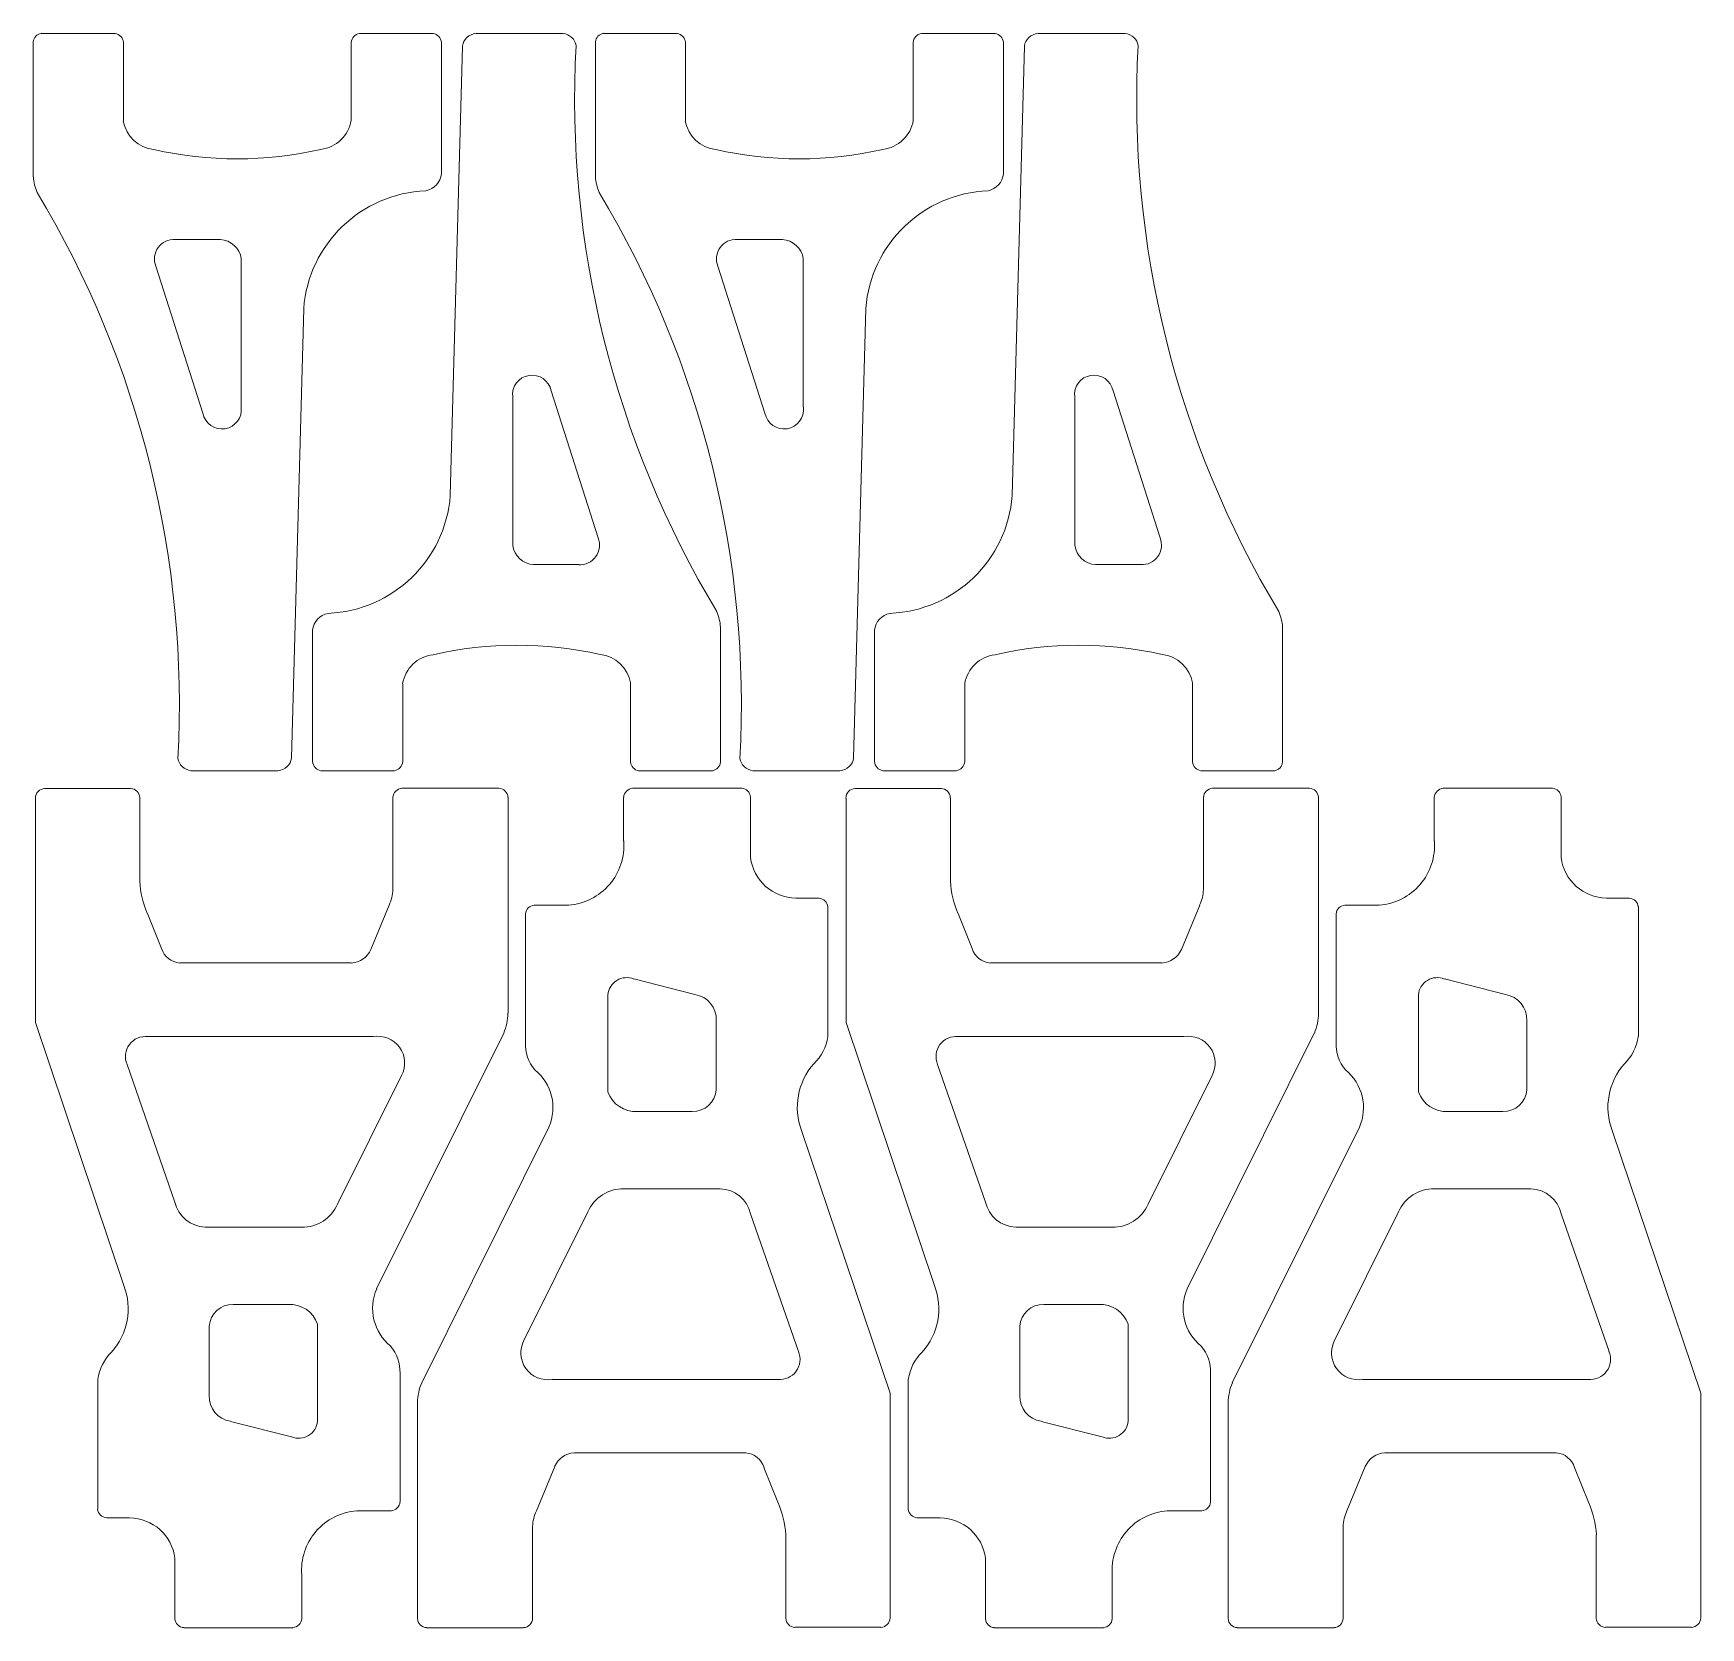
# Model space of a CAD drawing. Header units: inches. Extents: x 5 to 151, y 5 to 145.
import ezdxf

# ---------------------------------------------------------------- set-up
doc = ezdxf.new("R2010")
doc.units = ezdxf.units.IN
doc.header["$MEASUREMENT"] = 0
doc.linetypes.add('Durchgehend', pattern=[0])
doc.layers.get('0').update_dxf_attribs({"linetype": 'Durchgehend', "lineweight": 0})

msp = doc.modelspace()

# ---------------------------------------------------------------- linework, layer by layer
at = {"color": 7, "linetype": 'Durchgehend', "lineweight": 0}
for p, q in [((12.32, 144.65), (5.85, 144.65)), ((33.68, 144.65), (40.11, 144.65)), ((43.88, 144.65), (51.47, 144.65)), ((61.46, 144.65), (54.98, 144.65)), ((82.81, 144.65), (89.24, 144.65)), ((93.01, 144.65), (100.61, 144.65)), ((5.16, 132.11), (5.16, 143.91)), ((13.03, 143.89), (13.03, 136.99)), ((32.95, 143.86), (32.95, 137.05)), ((40.84, 132.37), (40.84, 143.85)), ((41.61, 104.26), (42.69, 143.54)), ((54.3, 132.11), (54.3, 143.91)), ((62.17, 143.89), (62.17, 136.99)), ((82.09, 143.86), (82.09, 137.05)), ((89.97, 132.37), (89.97, 143.85)), ((90.74, 104.26), (91.82, 143.54)), ((21.51, 126.64), (17.57, 126.64)), ((70.65, 126.64), (66.7, 126.64)), ((19.98, 111.45), (15.87, 124.3)), ((23.34, 124.96), (23.34, 111.98)), ((69.12, 111.45), (65.01, 124.3)), ((72.47, 124.96), (72.47, 111.98)), ((28.8, 120.6), (27.72, 81.32)), ((77.94, 120.6), (76.86, 81.32)), ((47.07, 99.9), (47.07, 112.88)), ((50.42, 113.41), (54.53, 100.56)), ((96.2, 99.9), (96.2, 112.88)), ((99.56, 113.41), (103.67, 100.56)), ((48.9, 98.22), (52.84, 98.22)), ((98.03, 98.22), (101.98, 98.22)), ((29.57, 92.49), (29.57, 81.01)), ((65.25, 92.75), (65.25, 80.95)), ((78.71, 92.49), (78.71, 81.01)), ((114.38, 92.75), (114.38, 80.95)), ((37.46, 81), (37.46, 87.81)), ((57.38, 80.97), (57.38, 87.87)), ((86.59, 81), (86.59, 87.81)), ((106.51, 80.97), (106.51, 87.87)), ((26.53, 80.21), (18.94, 80.21)), ((36.73, 80.21), (30.3, 80.21)), ((58.08, 80.21), (64.56, 80.21)), ((75.66, 80.21), (68.07, 80.21)), ((85.87, 80.21), (79.44, 80.21)), ((107.22, 80.21), (113.69, 80.21)), ((5.34, 77.82), (5.34, 58.2)), ((6.15, 78.65), (13.66, 78.65)), ((14.46, 70.56), (14.46, 77.85)), ((36.6, 77.87), (36.6, 69.84)), ((37.39, 78.68), (45.87, 78.68)), ((46.66, 77.89), (46.66, 59.02)), ((56.77, 77.9), (56.77, 74.06)), ((67.09, 78.68), (57.55, 78.68)), ((67.87, 72.61), (67.87, 77.91)), ((76.21, 77.82), (76.21, 58.2)), ((77.01, 78.65), (84.52, 78.65)), ((85.33, 70.56), (85.33, 77.85)), ((107.46, 77.87), (107.46, 69.84)), ((108.25, 78.68), (116.73, 78.68)), ((117.52, 77.89), (117.52, 59.02)), ((127.64, 77.9), (127.64, 74.06)), ((137.96, 78.68), (128.42, 78.68)), ((138.73, 72.61), (138.73, 77.91)), ((73.85, 69.08), (71.83, 69.08)), ((144.72, 69.08), (142.7, 69.08)), ((16.37, 64.68), (15.15, 67.72)), ((36.27, 68.47), (34.67, 64.6)), ((48.18, 67.7), (48.18, 56.45)), ((51.97, 68.46), (48.95, 68.46)), ((74.61, 56.98), (74.61, 68.33)), ((87.23, 64.68), (86.01, 67.72)), ((107.13, 68.47), (105.53, 64.6)), ((119.05, 67.7), (119.05, 56.45)), ((122.83, 68.46), (119.81, 68.46)), ((145.48, 56.98), (145.48, 68.33)), ((32.96, 63.41), (17.97, 63.41)), ((103.82, 63.41), (88.83, 63.41)), ((63, 60.65), (57.66, 62.01)), ((133.87, 60.65), (128.53, 62.01)), ((55.39, 60.63), (55.39, 52.16)), ((126.25, 60.63), (126.25, 52.16)), ((64.86, 52.33), (64.86, 58.39)), ((135.73, 52.33), (135.73, 58.39)), ((5.34, 58.2), (13.08, 35.22)), ((34.87, 56.98), (15.16, 56.98)), ((46.29, 57.27), (35.17, 34.93)), ((76.21, 58.2), (83.94, 35.22)), ((105.73, 56.98), (86.02, 56.98)), ((117.15, 57.27), (106.03, 34.93)), ((13.35, 54.54), (17.54, 42.5)), ((84.21, 54.54), (88.4, 42.5)), ((31.75, 42.34), (37.35, 53.57)), ((102.62, 42.34), (108.22, 53.57)), ((57.99, 50.44), (62.77, 50.44)), ((128.85, 50.44), (133.64, 50.44)), ((39.12, 26.73), (50.23, 49.07)), ((80.06, 25.8), (72.32, 48.78)), ((109.98, 26.73), (121.1, 49.07)), ((150.93, 25.8), (143.19, 48.78)), ((65.22, 43.68), (56.79, 43.68)), ((136.09, 43.68), (127.65, 43.68)), ((53.65, 41.66), (48.05, 30.43)), ((72.05, 29.46), (67.87, 41.5)), ((124.52, 41.66), (118.92, 30.43)), ((142.92, 29.46), (138.73, 41.5)), ((20.18, 40.32), (28.62, 40.32)), ((91.05, 40.32), (99.48, 40.32)), ((27.42, 33.56), (22.63, 33.56)), ((98.28, 33.56), (93.5, 33.56)), ((20.54, 31.67), (20.54, 25.61)), ((30.01, 23.37), (30.01, 31.84)), ((91.4, 31.67), (91.4, 25.61)), ((100.88, 23.37), (100.88, 31.84)), ((10.79, 27.02), (10.79, 15.67)), ((37.22, 16.3), (37.22, 27.55)), ((50.53, 27.02), (70.24, 27.02)), ((81.65, 27.02), (81.65, 15.67)), ((108.08, 16.3), (108.08, 27.55)), ((121.4, 27.02), (141.11, 27.02)), ((38.74, 6.11), (38.74, 24.98)), ((80.06, 6.18), (80.06, 25.8)), ((109.61, 6.11), (109.61, 24.98)), ((150.93, 6.18), (150.93, 25.8)), ((22.4, 23.35), (27.74, 21.99)), ((93.27, 23.35), (98.6, 21.99)), ((52.44, 20.59), (67.44, 20.59)), ((123.31, 20.59), (138.3, 20.59)), ((49.14, 15.53), (50.74, 19.4)), ((69.03, 19.32), (70.25, 16.28)), ((120, 15.53), (121.6, 19.4)), ((139.9, 19.32), (141.12, 16.28)), ((11.55, 14.92), (13.57, 14.92)), ((33.43, 15.54), (36.46, 15.54)), ((82.41, 14.92), (84.44, 14.92)), ((104.3, 15.54), (107.32, 15.54)), ((48.8, 6.13), (48.8, 14.16)), ((70.94, 13.44), (70.94, 6.15)), ((119.67, 6.13), (119.67, 14.16)), ((141.8, 13.44), (141.8, 6.15)), ((17.54, 11.39), (17.54, 6.09)), ((88.4, 11.39), (88.4, 6.09)), ((28.63, 6.1), (28.63, 9.94)), ((99.49, 6.1), (99.49, 9.94)), ((18.31, 5.32), (27.85, 5.32)), ((48.01, 5.32), (39.53, 5.32)), ((79.25, 5.35), (71.74, 5.35)), ((89.17, 5.32), (98.72, 5.32)), ((118.88, 5.32), (110.4, 5.32)), ((150.12, 5.35), (142.61, 5.35))]:
    msp.add_line(p, q, dxfattribs=at)
for centre, radius, start, end in [((6.02, 143.8), 0.87, 101.5302, 172.4846), ((12.17, 143.79), 0.87, 6.4041, 79.5875), ((33.82, 143.79), 0.87, 99.4447, 175.7436), ((39.97, 143.79), 0.87, 3.9806, 80.949), ((55.16, 143.8), 0.87, 101.5302, 172.4846), ((61.3, 143.79), 0.87, 6.4041, 79.5875), ((82.95, 143.79), 0.87, 99.4447, 175.7436), ((89.1, 143.79), 0.87, 3.9806, 80.949), ((139.33, 138.89), 86.85, 176.8921, 211.0353), ((188.47, 138.89), 86.85, 176.8921, 211.0353), ((29.94, 137.54), 3.05, -83.3907, -9.1619), ((79.08, 137.54), 3.05, -83.3907, -9.1619), ((16.03, 137.52), 3.05, -169.854, -96.4579), ((65.16, 137.52), 3.05, -169.854, -96.4579), ((22.96, 166.59), 32.91, -102.7684, -77.1189), ((72.09, 166.59), 32.91, -102.7684, -77.1189), ((9.44, 132.44), 4.29, -175.5779, -156.7535), ((39.17, 132.54), 1.67, -79.1203, -5.8227), ((58.58, 132.44), 4.29, -175.5779, -156.7535), ((88.31, 132.54), 1.67, -79.1203, -5.8227), ((-68.92, 85.97), 86.85, -3.1079, 31.0353), ((-19.79, 85.97), 86.85, -3.1079, 31.0353), ((17.46, 124.93), 1.71, 86.3429, 201.9459), ((21.4, 124.68), 1.96, 8.2069, 86.6389), ((66.59, 124.93), 1.71, 86.3429, 201.9459), ((70.53, 124.68), 1.96, 8.2069, 86.6389), ((48.76, 113.08), 1.7, 11.1539, 186.7092), ((97.89, 113.08), 1.7, 11.1539, 186.7092), ((21.65, 111.78), 1.7, -168.8461, 6.7092), ((70.79, 111.78), 1.7, -168.8461, 6.7092), ((49.01, 100.18), 1.96, -171.7931, -93.3611), ((52.95, 99.92), 1.71, -93.6571, 21.9459), ((98.15, 100.18), 1.96, -171.7931, -93.3611), ((102.08, 99.93), 1.71, -93.6571, 21.9459), ((31.24, 92.32), 1.67, 100.8797, 174.1773), ((60.96, 92.41), 4.29, 4.4221, 23.2465), ((80.37, 92.32), 1.67, 100.8797, 174.1773), ((110.1, 92.42), 4.29, 4.4221, 23.2465), ((47.45, 58.27), 32.91, 77.2316, 102.8811), ((96.58, 58.27), 32.91, 77.2316, 102.8811), ((40.46, 87.32), 3.05, 96.6093, 170.8381), ((54.38, 87.34), 3.05, 10.146, 83.5421), ((89.6, 87.32), 3.05, 96.6093, 170.8381), ((103.51, 87.34), 3.05, 10.146, 83.5421), ((30.44, 81.07), 0.87, -176.0194, -99.051), ((36.59, 81.07), 0.87, -80.5553, -4.2564), ((58.24, 81.06), 0.87, -173.5959, -100.4125), ((64.38, 81.06), 0.87, -78.4698, -7.5154), ((79.57, 81.07), 0.87, -176.0194, -99.051), ((85.72, 81.07), 0.87, -80.5553, -4.2564), ((107.38, 81.07), 0.87, -173.5959, -100.4125), ((113.52, 81.06), 0.87, -78.4698, -7.5154), ((6.19, 77.81), 0.85, 92.7791, 179.1203), ((13.62, 77.81), 0.85, 2.9151, 87.0856), ((37.45, 77.83), 0.85, 93.9306, 177.0843), ((45.81, 77.83), 0.85, 4.0281, 85.9726), ((57.62, 77.83), 0.85, 94.895, 175.1057), ((67.02, 77.83), 0.85, 5.6294, 85.1048), ((77.05, 77.81), 0.85, 92.7791, 179.1203), ((84.48, 77.81), 0.85, 2.9151, 87.0856), ((108.31, 77.83), 0.85, 93.9306, 177.0843), ((116.67, 77.83), 0.85, 4.0281, 85.9726), ((128.49, 77.83), 0.85, 94.895, 175.1057), ((137.89, 77.83), 0.85, 5.6294, 85.1048), ((51.57, 73.67), 5.22, -85.6611, 4.3791), ((122.44, 73.67), 5.22, -85.6611, 4.3791), ((71.87, 73.12), 4.04, -172.8385, -90.6267), ((142.74, 73.12), 4.04, -172.8385, -90.6267), ((22.57, 71.01), 8.12, -176.8216, -156.0442), ((93.44, 71.01), 8.12, -176.8216, -156.0442), ((33.12, 69.96), 3.48, -25.3145, -1.9633), ((73.77, 68.23), 0.85, 6.2782, 84.37), ((103.98, 69.96), 3.48, -25.3145, -1.9633), ((144.63, 68.23), 0.85, 6.2782, 84.37), ((49.03, 67.62), 0.85, 95.6299, 174.3722), ((119.9, 67.62), 0.85, 95.6299, 174.3722), ((18.1, 65.21), 1.81, -163.0687, -94.1429), ((32.85, 65.38), 1.98, -86.8131, -23.3091), ((88.96, 65.21), 1.81, -163.0687, -94.1429), ((103.71, 65.38), 1.98, -86.8131, -23.3091), ((57.04, 60.47), 1.66, 67.8777, 174.4017), ((127.9, 60.47), 1.66, 67.8777, 174.4017), ((41.56, 59.19), 5.1, -22.1234, -1.9117), ((112.43, 59.19), 5.1, -22.1234, -1.9117), ((14.97, 55.23), 1.76, 83.9564, 202.976), ((35.27, 54.66), 2.35, -27.6643, 99.7185), ((70.5, 57.58), 4.16, -45.7817, -8.2678), ((85.84, 55.23), 1.76, 83.9564, 202.976), ((106.13, 54.66), 2.35, -27.6643, 99.7185), ((141.36, 57.58), 4.16, -45.7817, -8.2678), ((51.74, 56.35), 3.56, 178.403, 219.7973), ((122.61, 56.35), 3.56, 178.403, 219.7973), ((46.36, 50.77), 4.23, -23.7155, 51.2331), ((77.63, 50.81), 5.68, 138.1385, 200.961), ((117.22, 50.77), 4.23, -23.7155, 51.2331), ((148.5, 50.81), 5.68, 138.1385, 200.961), ((57.81, 52.99), 2.56, -161.113, -86.1442), ((128.68, 52.99), 2.56, -161.113, -86.1442), ((20.26, 43.12), 2.79, -167.303, -91.5781), ((28.68, 43.67), 3.35, -91.1103, -23.3801), ((56.72, 40.33), 3.35, 88.8897, 156.6199), ((65.14, 40.88), 2.79, 12.697, 88.4219), ((91.12, 43.12), 2.79, -167.303, -91.5781), ((99.54, 43.67), 3.35, -91.1103, -23.3801), ((127.59, 40.33), 3.35, 88.8897, 156.6199), ((136.01, 40.88), 2.79, 12.697, 88.4219), ((7.77, 33.19), 5.68, -41.8615, 20.961), ((78.64, 33.19), 5.68, -41.8615, 20.961), ((27.59, 31.01), 2.56, 18.887, 93.8558), ((39.05, 33.23), 4.23, 156.2845, 231.2331), ((98.45, 31.01), 2.56, 18.887, 93.8558), ((109.91, 33.23), 4.23, 156.2845, 231.2331), ((14.91, 26.42), 4.16, 134.2183, 171.7322), ((33.66, 27.65), 3.56, -1.597, 39.7973), ((50.13, 29.34), 2.35, 152.3357, 279.7185), ((70.43, 28.77), 1.76, -96.0436, 22.976), ((85.77, 26.42), 4.16, 134.2183, 171.7322), ((104.53, 27.65), 3.56, -1.597, 39.7973), ((121, 29.34), 2.35, 152.3357, 279.7185), ((141.29, 28.77), 1.76, -96.0436, 22.976), ((43.84, 24.81), 5.1, 157.8766, 178.0883), ((114.71, 24.81), 5.1, 157.8766, 178.0883), ((28.36, 23.53), 1.66, -112.1223, -5.5983), ((99.23, 23.53), 1.66, -112.1223, -5.5983), ((52.55, 18.62), 1.98, 93.1869, 156.6909), ((67.31, 18.79), 1.81, 16.9313, 85.8571), ((123.42, 18.62), 1.98, 93.1869, 156.6909), ((138.17, 18.79), 1.81, 16.9313, 85.8571), ((36.37, 16.38), 0.85, -84.3701, -5.6278), ((62.83, 12.99), 8.12, 3.1784, 23.9558), ((107.24, 16.38), 0.85, -84.3701, -5.6278), ((133.7, 12.99), 8.12, 3.1784, 23.9558), ((11.63, 15.77), 0.85, -173.7218, -95.63), ((13.53, 10.88), 4.04, 7.1615, 89.3733), ((33.83, 10.33), 5.22, 94.3389, 184.3791), ((52.29, 14.04), 3.48, 154.6855, 178.0367), ((82.5, 15.77), 0.85, -173.7218, -95.63), ((84.39, 10.88), 4.04, 7.1615, 89.3733), ((104.69, 10.33), 5.22, 94.3389, 184.3791), ((123.15, 14.04), 3.48, 154.6855, 178.0367), ((18.38, 6.17), 0.85, -174.3706, -94.8952), ((27.78, 6.17), 0.85, -85.105, -4.8943), ((39.59, 6.17), 0.85, -175.9719, -94.0274), ((47.96, 6.17), 0.85, -86.0694, -2.9157), ((71.79, 6.19), 0.85, -177.0849, -92.9144), ((79.21, 6.19), 0.85, -87.2209, -0.8797), ((89.24, 6.17), 0.85, -174.3706, -94.8952), ((98.64, 6.17), 0.85, -85.105, -4.8943), ((110.46, 6.17), 0.85, -175.9719, -94.0274), ((118.82, 6.17), 0.85, -86.0694, -2.9157), ((142.65, 6.19), 0.85, -177.0849, -92.9144), ((150.08, 6.19), 0.85, -87.2209, -0.8797)]:
    msp.add_arc(centre, radius, start, end, dxfattribs=at)
for centre, major_axis, ratio, start_param, end_param in [((44.07, 143.43), (1.39, 0), 0.890144, 1.705904, 3.051974), ((51.23, 143.43), (1.39, 0), 0.890144, 0.132355, 1.395417), ((93.2, 143.43), (1.39, 0), 0.890144, 1.705904, 3.051974), ((100.37, 143.43), (1.39, 0), 0.890144, 0.132355, 1.395417), ((39.98, 119.79), (11.21, 0), 0.992075, 1.614821, 3.068614), ((89.12, 119.79), (11.21, 0), 0.992075, 1.614821, 3.068614), ((30.43, 105.07), (11.21, 0), 0.992075, 4.756413, 6.210207), ((79.56, 105.07), (11.21, 0), 0.992075, 4.756413, 6.210207), ((19.18, 81.43), (1.39, 0), 0.890144, 3.273947, 4.53701), ((26.34, 81.43), (1.39, 0), 0.890144, 4.847497, 6.193567), ((68.31, 81.43), (1.39, 0), 0.890144, 3.273947, 4.53701), ((75.48, 81.43), (1.39, 0), 0.890144, 4.847497, 6.193567), ((62.68, 58.47), (0, -2.2), 0.994364, 1.530765, 2.993614), ((133.54, 58.47), (0, -2.2), 0.994364, 1.530765, 2.993614), ((62.83, 52.45), (2.03, 0), 0.991617, 4.680773, 6.220474), ((133.7, 52.45), (2.03, 0), 0.991617, 4.680773, 6.220474), ((22.57, 31.55), (2.03, 0), 0.991617, 1.539181, 3.078882), ((93.43, 31.55), (2.03, 0), 0.991617, 1.539181, 3.078882), ((22.72, 25.53), (0, -2.2), 0.994364, 4.672357, 6.135207), ((93.59, 25.53), (0, -2.2), 0.994364, 4.672357, 6.135207)]:
    msp.add_ellipse(centre, major_axis=major_axis, ratio=ratio, start_param=start_param, end_param=end_param, dxfattribs=at)

doc.saveas('drawing.dxf')
